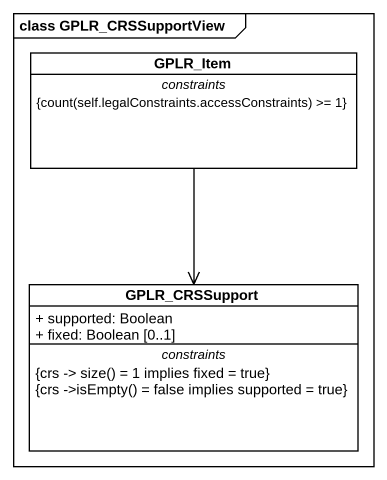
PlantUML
@startuml
mainframe class GPLR_CRSSupportView
hide circle
hide empty members
skinparam classAttributeIconSize 0
class GPLR_Item #FFFFFF {
  -- constraints --
  {field} {count(self.legalConstraints.accessConstraints) >= 1}
}
class GPLR_CRSSupport #FFFFFF {
  + supported: Boolean
  + fixed: Boolean [0..1]
  -- constraints --
  {field} {crs -> size() = 1 implies fixed = true}
  {field} {crs ->isEmpty() = false implies supported = true}
}
GPLR_Item --> GPLR_CRSSupport
@enduml
